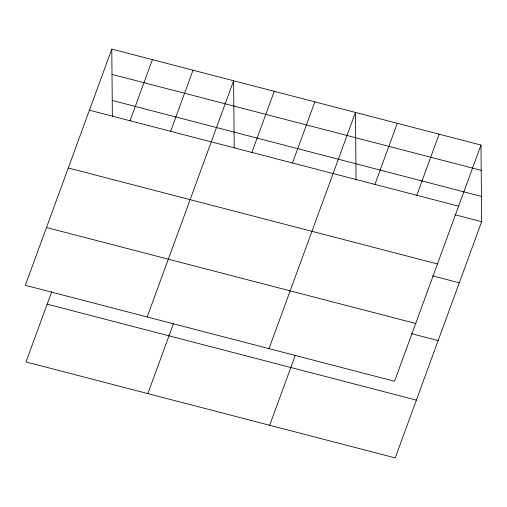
<?xml version="1.0" encoding="UTF-8"?>
<svg xmlns="http://www.w3.org/2000/svg" width="507" height="507" viewBox="0 0 507 507"><rect width="100%" height="100%" fill="white"/><g stroke="black" fill="none" stroke-linecap="round" stroke-linejoin="round"><path stroke-width="0.76" d="M111.787 49.097L25.35 285.302L394.541 381.264L480.985 145.059L111.787 49.097L112.377 116.255M51.682 291.817L26.015 361.941L395.213 457.903L481.65 221.698L480.985 145.059M130.039 120.761L152.398 59.655M170.65 131.313L193.009 70.207M147.182 316.97L233.626 80.765L234.209 147.917M147.854 393.609L173.514 323.485M251.871 152.423L274.236 91.317M292.482 162.981L314.847 101.875M269.021 348.639L355.458 112.434L356.041 179.586M269.686 425.278L295.347 355.154M374.939 184.415L397.298 123.309M416.779 195.29L439.138 134.184M112.009 74.39L481.2 170.352M112.237 100.443L481.428 196.405M89.428 110.203L458.62 206.165M455.026 214.778L481.65 221.698M68.28 167.988L437.478 263.944M432.661 275.884L459.291 282.805M46.498 227.516L415.689 323.479M411.519 333.669L438.143 340.59M47.164 304.162L416.355 400.118"/></g></svg>
